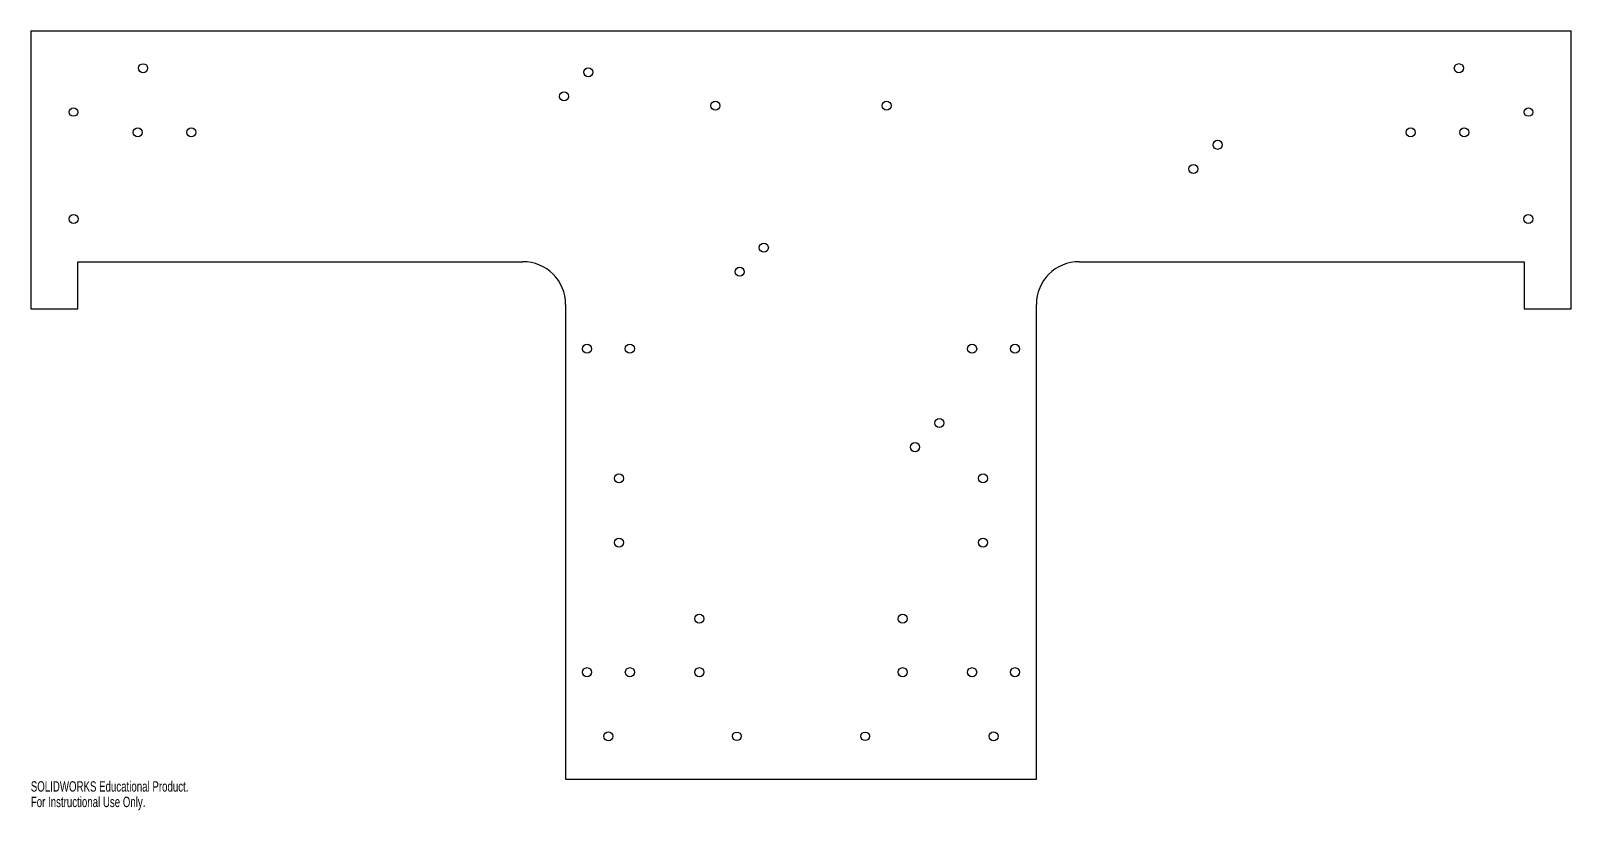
# Model space of a CAD drawing. Header units: millimetres. Extents: x -360 to 360, y -365 to 0.
import ezdxf

# ---------------------------------------------------------------- set-up
doc = ezdxf.new("R2010")
doc.units = ezdxf.units.MM
doc.styles.add('SLDTEXTSTYLE0', font='TXT', dxfattribs={"width": 0.7})

msp = doc.modelspace()

# ---------------------------------------------------------------- linework, layer by layer
at = {"color": 7, "linetype": 'Continuous', "lineweight": 25}
for p, q in [((-360, 0), (360, 0)), ((-360, 0), (-360, -130)), ((360, -130), (360, 0)), ((-338, -108), (-130, -108)), ((-338, -130), (-338, -108)), ((130, -108), (338, -108)), ((338, -108), (338, -130)), ((-110, -128), (-110, -350)), ((110, -350), (110, -128)), ((-360, -130), (-338, -130)), ((338, -130), (360, -130)), ((-110, -350), (110, -350))]:
    msp.add_line(p, q, dxfattribs=at)
for centre, radius in [((-307.5, -17.5), 2.12), ((-99.41, -19.38), 2.12), ((307.5, -17.5), 2.13), ((-110.72, -30.7), 2.12), ((-340, -38), 2), ((-40, -35), 2.1), ((40, -35), 2.1), ((340, -38), 2), ((-310, -47.5), 2.12), ((-285, -47.5), 2.12), ((285, -47.5), 2.12), ((310, -47.5), 2.12), ((194.75, -53.33), 2.12), ((183.43, -64.64), 2.12), ((-340, -88), 2.1), ((340, -88), 2.1), ((-17.38, -101.41), 2.12), ((-28.7, -112.72), 2.12), ((-100, -148.73), 2.12), ((-80, -148.73), 2.13), ((80, -148.73), 2.12), ((100, -148.73), 2.12), ((64.64, -183.43), 2.12), ((53.33, -194.75), 2.12), ((-85.11, -209.37), 2.13), ((85.11, -209.37), 2.12), ((-85.11, -239.37), 2.13), ((85.11, -239.37), 2.13), ((-47.5, -275), 2.13), ((47.5, -275), 2.12), ((-100, -300), 2.12), ((-80, -300), 2.12), ((-47.5, -300), 2.12), ((47.5, -300), 2.12), ((80, -300), 2.12), ((100, -300), 2.12), ((-90, -330), 2.1), ((-30, -330), 2), ((30, -330), 2), ((90, -330), 2.1)]:
    msp.add_circle(centre, radius, dxfattribs=at)
for centre, start, end in [((-130, -128), 0, 90), ((130, -128), 90, 180)]:
    msp.add_arc(centre, 20, start, end, dxfattribs=at)

# ---------------------------------------------------------------- texts
at = {"color": 7, "linetype": 'Continuous', "char_height": 4.8336, "attachment_point": 1, "style": 'SLDTEXTSTYLE0'}
for s, insert in [('SOLIDWORKS Educational Product.', (-360, -351.02)), ('For Instructional Use Only.', (-360, -358.27))]:
    msp.add_mtext(s, dxfattribs=dict(at, insert=insert))

doc.saveas('drawing.dxf')
